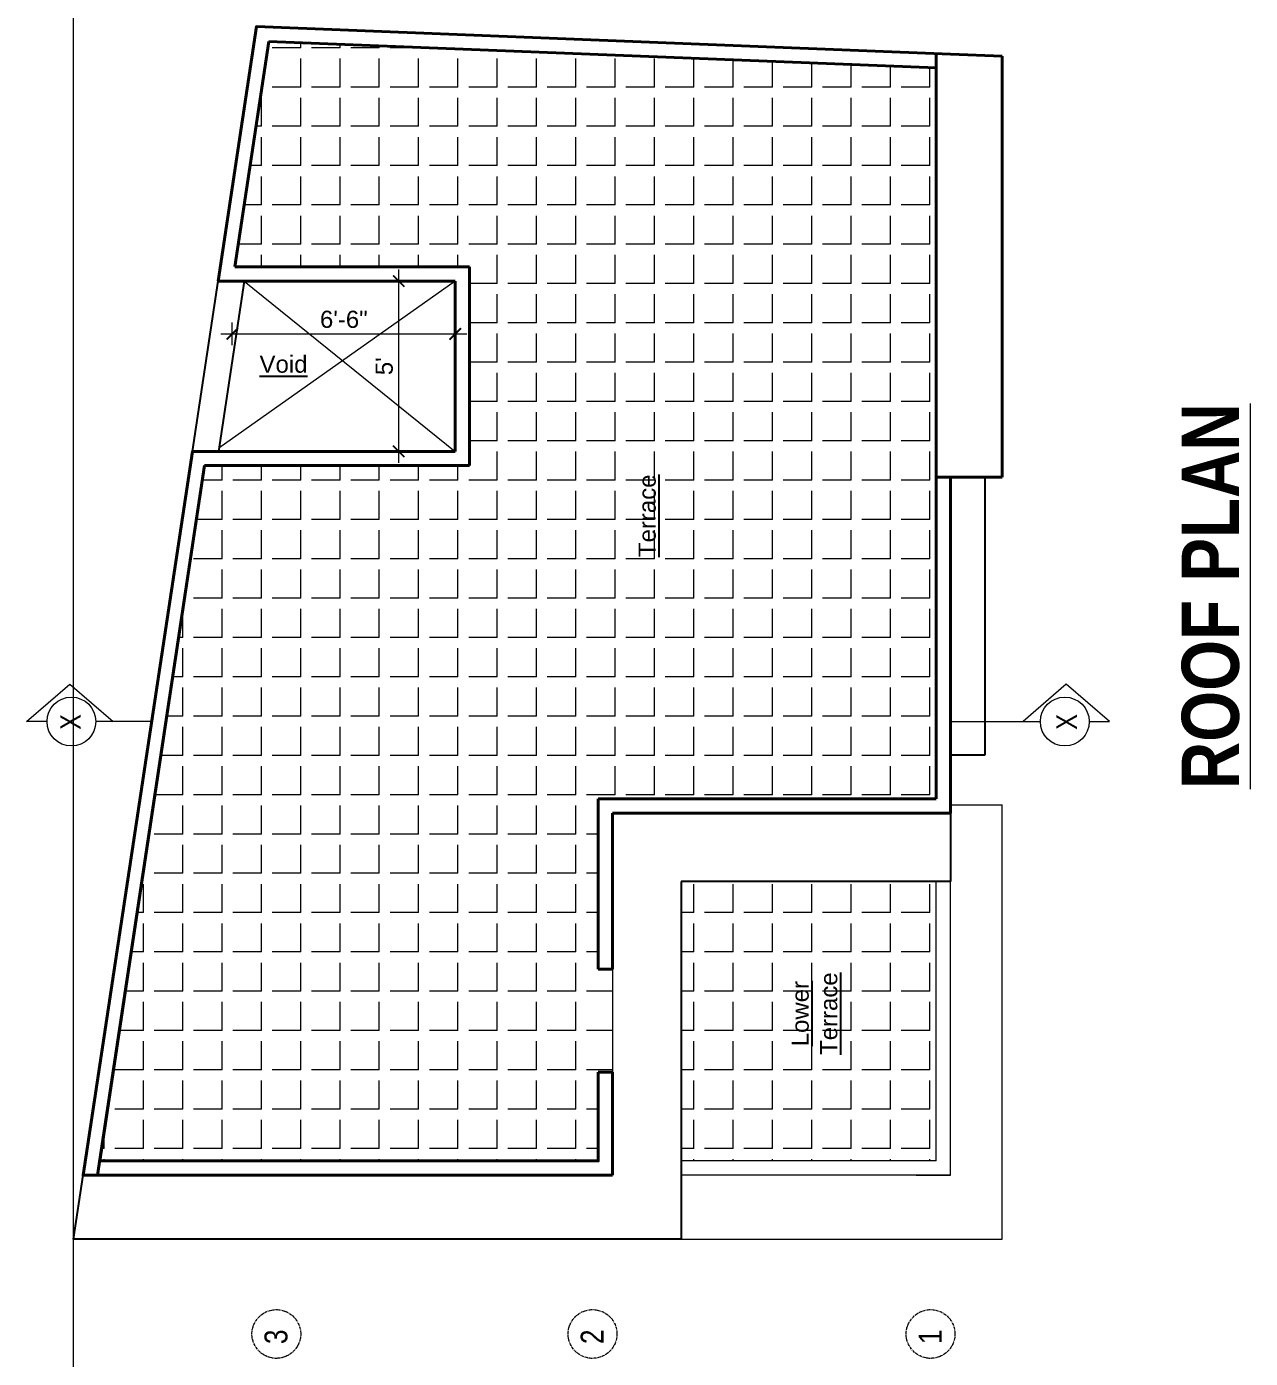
# Model space of a CAD drawing. Header units: inches. Extents: x 136316 to 155547, y -21384 to -17606.
# Drawn here: x 155009.1 to 155437.1, y -18120.3 to -17654.6 of the extents above; entities that cross this region are included whole.
import ezdxf

# ---------------------------------------------------------------- set-up
doc = ezdxf.new("R2010")
doc.units = ezdxf.units.IN
doc.header["$LTSCALE"] = 0.5
doc.header["$MEASUREMENT"] = 0
doc.header["$PDMODE"] = 66
doc.linetypes.add('CENTER', pattern=[2, 1.25, -0.25, 0.25, -0.25])
for name, color, linetype, lineweight in [('Annotate-Lite.w', 177, 'Continuous', 9), ('Annotations-Bold.w', 177, 'Continuous', 13), ('DIM 1-100', 4, 'Continuous', 13), ('HACTH', 253, 'Continuous', 9), ('hatch', 9, 'Continuous', 5), ('PARAPET', 50, 'Continuous', 13), ('TEXT', 220, 'Continuous', 9), ('Text-100.w', 254, 'Continuous', 9), ('wall', 1, 'Continuous', 40), ('wall light', 6, 'Continuous', 25)]:
    doc.layers.add(name, color=color, linetype=linetype, lineweight=lineweight)
doc.styles.add('ARAIL', font='ARIALN.TTF')
doc.styles.add('arial', font='arial.ttf')
doc.styles.add('arial.', font='arial.ttf')
doc.styles.get("Standard").update_dxf_attribs({"font": 'arial.ttf'})
doc.dimstyles.new('1 by 96', dxfattribs={"dimtxt": 6, "dimasz": 4, "dimexe": 4, "dimexo": 4, "dimgap": 2, "dimtad": 1, "dimdec": 0, "dimzin": 0, "dimdsep": 46, "dimlunit": 4, "dimtxsty": 'Standard', "dimblk": 'ARCHTICK', "dimcen": 0, "dimdle": 4, "dimadec": 0, "dimazin": 0, "dimtfac": 1, "dimtdec": 0, "dimtix": 1, "dimtofl": 0, "dimtmove": 1, "dimatfit": 3, "dimldrblk": 'ARCHTICK', "dimfxl": 4, "dimfxlon": 1, "dimtolj": 1, "dimtzin": 0, "dimlwd": -1, "dimlwe": -1, "dimarcsym": 0})
pattern_1 = [(90, (135607.451, -164319.442), (-13.75, 8e-15), [10, -3.75]), (180, (135607.451, -164319.442), (-8e-15, -13.75), [10, -3.75])]

# ---------------------------------------------------------------- blocks, each defined once
blk = doc.blocks.new('_ArchTick')
at = {"color": 0, "linetype": 'ByBlock', "const_width": 0.15}
blk.add_lwpolyline([(-0.5, -0.5), (0.5, 0.5)], dxfattribs=at)
blk = doc.blocks.new('*D922')
at = {"layer": 'Defpoints', "color": 0, "transparency": 16777216}
for p in [(155139.25, -17743.56), (155159.03, -17743.56), (155159.03, -17803.1)]:
    blk.add_point(p, dxfattribs=at)
at = {"layer": 'DIM 1-100', "color": 0, "transparency": 16777216}
for p, q in [((155139.25, -17807.1), (155139.25, -17739.56)), ((155143.25, -17743.56), (155135.25, -17743.56)), ((155143.25, -17803.1), (155135.25, -17803.1))]:
    blk.add_line(p, q, dxfattribs=at)
at = {"layer": 'DIM 1-100', "color": 0, "transparency": 16777216, "xscale": 4, "yscale": 4, "zscale": 4}
for p, rotation in [((155139.25, -17743.56), 90), ((155139.25, -17803.1), 270)]:
    blk.add_blockref('_ArchTick', p, dxfattribs=dict(at, rotation=rotation))
at = {"layer": 'DIM 1-100', "color": 0, "transparency": 16777216, "insert": (155134.2, -17773.33), "char_height": 6, "attachment_point": 5, "rotation": 90}
blk.add_mtext("\\A1;5'", dxfattribs=at)
blk = doc.blocks.new('*D923')
at = {"layer": 'Defpoints', "color": 0, "transparency": 16777216}
for p in [(155159.03, -17743.56), (155159.03, -17762.02), (155081.05, -17770.83)]:
    blk.add_point(p, dxfattribs=at)
at = {"layer": 'DIM 1-100', "color": 0, "transparency": 16777216}
for p, q in [((155081.05, -17766.02), (155081.05, -17758.02)), ((155159.03, -17758.02), (155159.03, -17766.02)), ((155077.05, -17762.02), (155163.03, -17762.02))]:
    blk.add_line(p, q, dxfattribs=at)
at = {"layer": 'DIM 1-100', "color": 0, "transparency": 16777216, "xscale": 4, "yscale": 4, "zscale": 4, "rotation": 180}
blk.add_blockref('_ArchTick', (155081.05, -17762.02), dxfattribs=at)
at = {"layer": 'DIM 1-100', "color": 0, "transparency": 16777216, "xscale": 4, "yscale": 4, "zscale": 4}
blk.add_blockref('_ArchTick', (155159.03, -17762.02), dxfattribs=at)
at = {"layer": 'DIM 1-100', "color": 0, "transparency": 16777216, "insert": (155120.04, -17756.96), "char_height": 6, "attachment_point": 5}
blk.add_mtext('\\A1;6\'-6"', dxfattribs=at)

msp = doc.modelspace()

# ---------------------------------------------------------------- hatches: boundary and pattern name
at = {"layer": 'HACTH'}
h = msp.add_hatch(dxfattribs=at)
h.set_pattern_fill('ANGLE', color=256, scale=50, angle=90)
h.set_pattern_definition(pattern_1)
h.paths.add_polyline_path([(155071.37, -17808.1), (155034.66, -18051.25), (155209.03, -18051.25), (155209.03, -18020.25), (155214.03, -18020.25), (155214.03, -17984.25), (155209.03, -17984.25), (155209.03, -17924.6), (155327.26, -17924.6), (155327.26, -17668.95), (155093.77, -17659.74), (155081.87, -17738.56), (155164.03, -17738.56), (155164.03, -17743.56), (155164.03, -17808.1)])
h.paths.add_polyline_path([(155231.85, -17841.5), (155231.85, -17809.62), (155219.48, -17809.62), (155219.48, -17841.5)], flags=24)
at = {"layer": 'hatch'}
h = msp.add_hatch(dxfattribs=at)
h.set_pattern_fill('ANGLE', color=256, scale=50, angle=90)
h.set_pattern_definition(pattern_1)
h.paths.add_polyline_path([(155238.02, -17953.6), (155238.02, -18051.25), (155327.26, -18051.25), (155327.26, -17953.6)])
h.paths.add_polyline_path([(155295.35, -18015.62), (155295.35, -17983.74), (155272.98, -17983.74), (155272.98, -18015.62)], flags=24)

# ---------------------------------------------------------------- linework, layer by layer
at = {"layer": 'Annotate-Lite.w'}
msp.add_xline((155025.48, -19234.17), (0, 1), dxfattribs=at)
at = {"layer": 'Annotations-Bold.w', "linetype": 'CENTER', "ltscale": 1.5}
for centre in [(155096.44, -18111.79), (155207.03, -18111.79), (155325.26, -18111.79)]:
    msp.add_circle(centre, 8.53, dxfattribs=at)
at = {"layer": 'HACTH', "ltscale": 100}
for p, q in [((155332.26, -17926.77), (155350.26, -17926.77)), ((155350.26, -18078.58), (155350.26, -17926.77)), ((155238.02, -18078.58), (155350.26, -18078.58))]:
    msp.add_line(p, q, dxfattribs=at)
at = {"layer": 'HACTH'}
msp.add_line((155214.03, -17984.25), (155214.03, -18020.25), dxfattribs=at)
at = {"layer": 'hatch'}
for p, q in [((155159.03, -17743.56), (155076.35, -17801.97)), ((155085.16, -17743.56), (155159.03, -17803.1))]:
    msp.add_line(p, q, dxfattribs=at)
at = {"layer": 'PARAPET'}
for p, q in [((155327.26, -18051.25), (155327.26, -17953.6)), ((155332.26, -18056.25), (155332.26, -17953.6)), ((155327.26, -18051.25), (155238.02, -18051.25)), ((155332.26, -18056.25), (155238.02, -18056.25)), ((155320.26, -18056.25), (155332.26, -18056.25))]:
    msp.add_line(p, q, dxfattribs=at)
at = {"layer": 'TEXT'}
for points in [[(155016.25, -17897.6), (155009.11, -17897.6), (155024.25, -17884.51), (155039.39, -17897.6)], [(155380.74, -17897.6), (155387.88, -17897.6), (155372.73, -17884.51), (155357.59, -17897.6)], [(155052.81, -17897.6), (155033.32, -17897.6)], [(155332.26, -17897.6), (155363.67, -17897.6)]]:
    msp.add_lwpolyline(points, dxfattribs=at)
for centre in [(155024.78, -17897.6), (155372.2, -17897.6)]:
    msp.add_circle(centre, 8.53, dxfattribs=at)
at = {"layer": 'wall'}
for p, q in [((155081.87, -17738.56), (155093.77, -17659.74)), ((155093.77, -17659.74), (155327.26, -17668.95)), ((155327.26, -17663.94), (155327.26, -17924.6)), ((155332.26, -17664.14), (155350.26, -17664.85)), ((155350.26, -17812.1), (155350.26, -17664.85)), ((155081.87, -17738.56), (155164.03, -17738.56)), ((155164.03, -17738.56), (155164.03, -17743.56)), ((155076.06, -17743.56), (155159.03, -17743.56)), ((155159.03, -17803.1), (155159.03, -17743.56)), ((155164.03, -17808.1), (155164.03, -17743.56)), ((155159.03, -17803.1), (155067.07, -17803.1)), ((155033.91, -18056.25), (155071.37, -17808.1)), ((155164.03, -17808.1), (155071.37, -17808.1)), ((155327.26, -17812.1), (155350.26, -17812.1)), ((155332.26, -17812.1), (155332.26, -17929.6)), ((155327.26, -17924.6), (155209.03, -17924.6)), ((155209.03, -17924.6), (155209.03, -17984.25)), ((155332.26, -17929.6), (155214.03, -17929.6)), ((155214.03, -17929.6), (155214.03, -17984.25)), ((155214.03, -18020.25), (155214.03, -18056.25))]:
    msp.add_line(p, q, dxfattribs=at)
for points in [[(155076.06, -17743.56), (155089.5, -17654.57), (155332.26, -17664.14)], [(155214.03, -18056.25), (155030.97, -18056.25), (155028.85, -18056.25), (155067.07, -17803.1)], [(155209.03, -18020.25), (155209.03, -18051.25), (155034.66, -18051.25), (155071.37, -17808.1)], [(155214.03, -17984.25), (155209.03, -17984.25)], [(155214.03, -18020.25), (155209.03, -18020.25)]]:
    msp.add_lwpolyline(points, dxfattribs=at)
at = {"layer": 'wall light'}
for p, q in [((155067.07, -17803.1), (155076.06, -17743.56)), ((155025.48, -18078.58), (155028.85, -18056.25))]:
    msp.add_line(p, q, dxfattribs=at)
at = {"layer": 'wall light', "ltscale": 100}
for p, q in [((155344.26, -17812.1), (155344.26, -17909.35)), ((155344.26, -17909.35), (155332.26, -17909.35)), ((155332.26, -17929.6), (155332.26, -17953.6)), ((155332.26, -17953.6), (155238.02, -17953.6)), ((155238.02, -17953.6), (155238.02, -18078.58)), ((155238.02, -18078.58), (155025.48, -18078.58))]:
    msp.add_line(p, q, dxfattribs=at)
at = {"layer": 'wall light'}
msp.add_lwpolyline([(155085.16, -17743.56), (155076.17, -17803.1)], dxfattribs=at)

# ---------------------------------------------------------------- texts
at = {"layer": 'Annotations-Bold.w', "linetype": 'CENTER', "ltscale": 1.5, "char_height": 8, "attachment_point": 1, "rotation": 90, "style": 'ARAIL'}
for s, insert in [('3', (155092.3, -18115.32)), ('2', (155202.9, -18115.32)), ('1', (155321.13, -18115.32))]:
    msp.add_mtext_dynamic_manual_height_columns(s, width=6.5393, gutter_width=100, heights=[0], dxfattribs=dict(at, insert=insert))
at = {"layer": 'TEXT', "lineweight": -2, "insert": (155098.95, -17772.64), "char_height": 6, "width": 127.5059, "attachment_point": 5, "style": 'arial.'}
msp.add_mtext('{\\LVoid}', dxfattribs=at)
at = {"layer": 'TEXT', "lineweight": -2, "char_height": 6, "width": 127.5059, "attachment_point": 5, "rotation": 90, "style": 'arial.'}
for s, insert in [('{\\LTerrace}', (155226.17, -17825.64)), ('{\\LLower\\PTerrace}', (155284.67, -17999.75))]:
    msp.add_mtext(s, dxfattribs=dict(at, insert=insert))
at = {"layer": 'TEXT', "char_height": 7.2, "rotation": 90, "style": 'ARAIL'}
for insert, attachment_point in [((155020.86, -17895), 3), ((155369.24, -17900.48), 1)]:
    msp.add_mtext_dynamic_manual_height_columns('X', width=125.4648, gutter_width=90, heights=[0], dxfattribs=dict(at, insert=insert, attachment_point=attachment_point))
at = {"layer": 'Text-100.w', "insert": (155413.1, -17853.78), "char_height": 20, "width": 569.1024, "attachment_point": 2, "rotation": 90, "style": 'arial'}
msp.add_mtext('\\A1;{\\fArial Narrow|b1|i0|c0|p34;\\LROOF PLAN}', dxfattribs=at)

# ---------------------------------------------------------------- dimensions: what is measured, and where the dimension line sits
at = {"layer": 'DIM 1-100'}
for base, p1, angle, picture, middle in [((155139.25, -17743.56), (155159.03, -17803.1), 90, '*D922', (155134.2, -17773.33)), ((155159.03, -17762.02), (155081.05, -17770.83), 180, '*D923', (155120.04, -17756.96))]:
    dim = msp.add_linear_dim(base=base, p1=p1, p2=(155159.03, -17743.56), angle=angle, dimstyle='1 by 96', dxfattribs=at)
    dim.commit()
    dim.dimension.update_dxf_attribs({"geometry": picture, "text_midpoint": middle})

doc.saveas('drawing.dxf')
